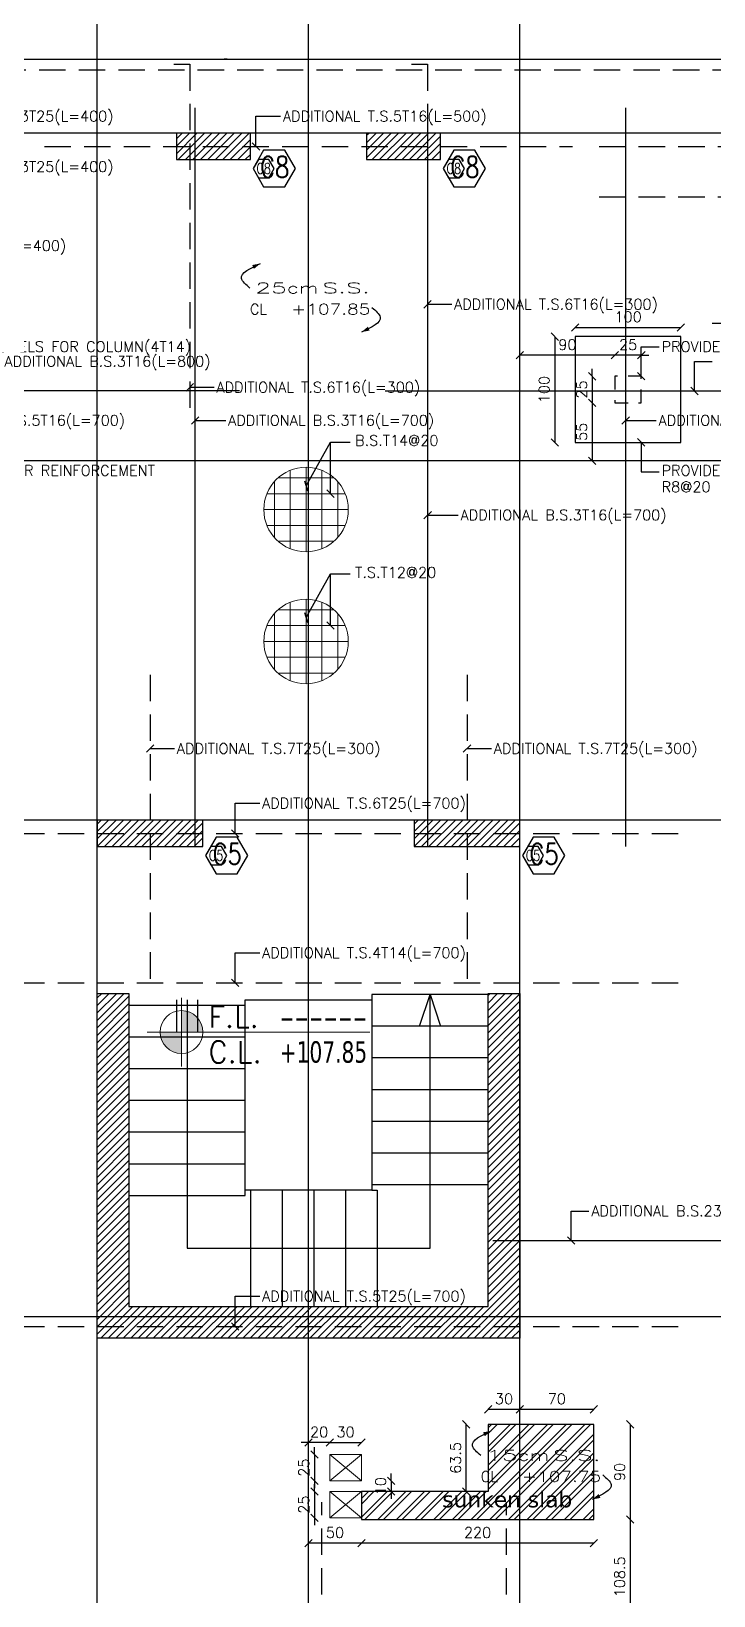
# Model space of a CAD drawing. Header units: inches. Extents: x -48 to 777, y -156 to 510.
# Drawn here: x 276.55 to 283.01, y 240.22 to 255.02 of the extents above; entities that cross this region are included whole.
import ezdxf
from ezdxf.enums import TextEntityAlignment as Align

# ---------------------------------------------------------------- set-up
doc = ezdxf.new("R2010")
doc.units = ezdxf.units.IN
doc.header["$MEASUREMENT"] = 0
for name, pattern in [('HIDDEN', [0.375, 0.25, -0.125]), ('HIDDEN2', [0.1875, 0.125, -0.0625]), ('NUHA', [1.45, 0.75, -0.25, 0.2, -0.25])]:
    doc.linetypes.add(name, pattern=pattern)
doc.layers.get('Defpoints').update_dxf_attribs({"lineweight": 5})
for name, color, linetype, lineweight in [('A-SIGNS1', 20, 'Continuous', 15), ('A-SIGNS2', 30, 'Continuous', 15), ('A-TEXT', 50, 'Continuous', 15), ('str-shaft', 1, 'Continuous', 5)]:
    doc.layers.add(name, color=color, linetype=linetype, lineweight=lineweight)
doc.layers.add('HH-GREY', color=253, linetype='Continuous', lineweight=5, true_color=0x828282)
for name, color, linetype in [('Str-Axes', 8, 'Continuous'), ('str-col-hatch', 8, 'Continuous'), ('str-COL-TAG-100', 1, 'Continuous'), ('str-COL-TAG-50', 7, 'Continuous'), ('str-columns', 3, 'Continuous'), ('str-slab-bottom-reinf.', 1, 'Continuous'), ('str-slab-top', 1, 'Continuous'), ('str-stairs', 2, 'Continuous'), ('str-sunken-slabs', 5, 'Continuous'), ('str-walls', 5, 'Continuous')]:
    doc.layers.add(name, color=color, linetype=linetype)
doc.styles.add('ROMAN', font='ROMANS.SHX')
doc.styles.add('ROMAND', font='verdana.ttf')
doc.styles.add('ROMANS', font='romans__.ttf', dxfattribs={"height": 0.14})
doc.dimstyles.new('structure', dxfattribs={"dimtxt": 0.1, "dimasz": 0.07, "dimexe": 0.18, "dimexo": 1, "dimgap": 0.05, "dimtad": 1, "dimdec": 1, "dimlfac": 100, "dimrnd": 0.5, "dimdsep": 46, "dimtxsty": 'ROMAN', "dimblk1": 'OBLIQUE', "dimblk2": 'OBLIQUE', "dimsah": 1, "dimcen": 0.009, "dimse1": 1, "dimse2": 1, "dimclrd": 4, "dimclre": 9, "dimclrt": 1, "dimadec": 0, "dimazin": 0, "dimtfac": 0.066667, "dimtdec": 1, "dimtix": 1, "dimtmove": 2, "dimatfit": 3, "dimldrblk": 'OBLIQUE', "dimfxl": 0.18, "dimtolj": 1, "dimarcsym": 0})

# ---------------------------------------------------------------- blocks, each defined once
blk = doc.blocks.new('GXFHGCGFCD')
at = {"layer": 'A-SIGNS1', "linetype": 'NUHA'}
h = blk.add_hatch(color=256, dxfattribs=at)
h.paths.add_polyline_path([(90.382, 61.33), (90.382, 61.17), (90.542, 61.17, 0.414214)])
h.paths.add_polyline_path([(90.382, 61.17), (90.222, 61.17, 0.414214), (90.382, 61.01)])
at = {"layer": 'A-SIGNS1'}
for p, q in [((90.382, 60.914), (90.382, 61.426)), ((90.126, 61.17), (91.79, 61.17))]:
    blk.add_line(p, q, dxfattribs=at)
blk.add_circle((90.382, 61.17), 0.16, dxfattribs=at)
blk = doc.blocks.new('DGXFHXFGDFD')
at = {"layer": 'A-SIGNS1'}
blk.add_blockref('GXFHGCGFCD', (0, 0), dxfattribs=at)
at = {"layer": 'A-SIGNS2', "linetype": 'NUHA', "style": 'ROMANS'}
for s, p in [('F.L.', (90.583, 61.203)), ('C.L.', (90.583, 60.941))]:
    blk.add_text(s, height=0.16, dxfattribs=at).set_placement(p)
at = {"layer": 'A-SIGNS2', "style": 'ROMANS', "width": 0.910135, "flags": 4}
for tag, p, p2 in [('NIV.FINI', (91.116, 61.203), (91.79, 61.203)), ('NIV.BETON', (91.116, 60.941), (91.79, 60.941))]:
    blk.add_attdef(tag, text='', height=0.16, dxfattribs=at).set_placement(p, p2, align=Align.FIT)
blk = doc.blocks.new('tags')
at = {"layer": 'str-COL-TAG-100', "color": 2}
blk.add_lwpolyline([(0.125, -0.262), (0.325, -0.262), (0.425, -0.088), (0.325, 0.085), (0.125, 0.085), (0.025, -0.088)], close=True, dxfattribs=at)
at = {"layer": 'str-COL-TAG-50', "color": 2}
blk.add_lwpolyline([(0.075, -0.175), (0.175, -0.175), (0.225, -0.088), (0.175, -0.002), (0.075, -0.002), (0.025, -0.088)], close=True, dxfattribs=at)
at = {"layer": 'str-COL-TAG-100', "color": 1, "style": 'ROMANS', "width": 0.699426}
blk.add_attdef('NUMBER', text='', height=0.2, dxfattribs=at).set_placement((0.092, -0.174), (0.368, -0.174), align=Align.FIT)
at = {"layer": 'str-COL-TAG-50', "color": 1, "style": 'ROMANS', "width": 0.697102}
blk.add_attdef('NUMBER', text='', height=0.1, dxfattribs=at).set_placement((0.056, -0.138), (0.194, -0.138), align=Align.FIT)
blk = doc.blocks.new('_Oblique')
at = {"color": 0, "linetype": 'ByBlock', "lineweight": -2}
blk.add_line((-0.5, -0.5), (0.5, 0.5), dxfattribs=at)
blk = doc.blocks.new('DALLE-P')
at = {"color": 5}
for points in [[(-4.66, 3.29, 0, 0.4, 0), (-5.35, 2.97, 0.4, 0.4, 0)], [(4.91, -3.19, 0, 0.4, 0), (5.6, -2.87, 0.4, 0.4, 0)]]:
    blk.add_lwpolyline(points, format="xyseb", dxfattribs=at)
for points in [[(-5.65, 0.97), (-6.44, 1.88), (-4.66, 3.29)], [(5.9, -0.87), (6.69, -1.78), (4.91, -3.19)]]:
    blk.add_spline(points, degree=3, dxfattribs=at)
at = {"color": 1, "style": 'ROMANS', "width": 1.302339}
blk.add_text('cm', height=1, dxfattribs=at).set_placement((-2.15, 0.47), (0.85, 0.47), align=Align.FIT)
at = {"color": 1, "style": 'ROMANS'}
blk.add_text('CL', height=1, dxfattribs=at).set_placement((-5.65, -1.53))
for tag, width, p, p2 in [('SLABTHICKNESS', 1.557299, (-5.15, 0.47), (-2.15, 0.47)), ('SLABTYPE', 1.86013, (1.2, 0.47), (5.7, 0.47)), ('CONCRETELEVEL', 1.620528, (-1.75, -1.53), (5.75, -1.53))]:
    blk.add_attdef(tag, text='', height=1, dxfattribs=dict(at, width=width)).set_placement(p, p2, align=Align.FIT)
blk = doc.blocks.new('*D2091')
at = {"layer": 'Defpoints', "color": 0, "transparency": 16777216}
for p in [(279.677, 240.942), (281.877, 240.942), (279.677, 240.718)]:
    blk.add_point(p, dxfattribs=at)
at = {"layer": 'str-sunken-slabs', "color": 4, "lineweight": -2, "transparency": 16777216}
blk.add_line((281.877, 240.718), (279.677, 240.718), dxfattribs=at)
at = {"layer": 'str-sunken-slabs', "color": 4, "lineweight": -2, "transparency": 16777216, "xscale": 0.07, "yscale": 0.07, "zscale": 0.07}
for p, rotation in [((279.677, 240.718), 180.0000001756632), ((281.877, 240.718), 1.756632439509076e-07)]:
    blk.add_blockref('_Oblique', p, dxfattribs=dict(at, rotation=rotation))
at = {"layer": 'str-sunken-slabs', "color": 1, "transparency": 16777216, "insert": (280.777, 240.818), "char_height": 0.1, "attachment_point": 5, "rotation": 0, "style": 'ROMAN'}
blk.add_mtext('\\A1;220', dxfattribs=at)
blk = doc.blocks.new('*D2092')
at = {"layer": 'Defpoints', "color": 0, "transparency": 16777216}
for p in [(279.177, 240.942), (279.677, 240.942), (279.177, 240.718)]:
    blk.add_point(p, dxfattribs=at)
at = {"layer": 'str-sunken-slabs', "color": 4, "lineweight": -2, "transparency": 16777216}
blk.add_line((279.677, 240.718), (279.177, 240.718), dxfattribs=at)
at = {"layer": 'str-sunken-slabs', "color": 4, "lineweight": -2, "transparency": 16777216, "xscale": 0.07, "yscale": 0.07, "zscale": 0.07}
for p, rotation in [((279.177, 240.718), 179.9999999999968), ((279.677, 240.718), 359.9999999999968)]:
    blk.add_blockref('_Oblique', p, dxfattribs=dict(at, rotation=rotation))
at = {"layer": 'str-sunken-slabs', "color": 1, "transparency": 16777216, "insert": (279.427, 240.818), "char_height": 0.1, "attachment_point": 5, "style": 'ROMAN'}
blk.add_mtext('\\A1;50', dxfattribs=at)
blk = doc.blocks.new('*D2093')
at = {"layer": 'Defpoints', "color": 0, "transparency": 16777216}
for p in [(281.877, 241.842), (281.877, 240.942), (282.222, 240.942)]:
    blk.add_point(p, dxfattribs=at)
at = {"layer": 'str-sunken-slabs', "color": 4, "lineweight": -2, "transparency": 16777216}
blk.add_line((282.222, 241.842), (282.222, 240.942), dxfattribs=at)
at = {"layer": 'str-sunken-slabs', "color": 4, "lineweight": -2, "transparency": 16777216, "xscale": 0.07, "yscale": 0.07, "zscale": 0.07}
for p, rotation in [((282.222, 241.842), 90), ((282.222, 240.942), 270)]:
    blk.add_blockref('_Oblique', p, dxfattribs=dict(at, rotation=rotation))
at = {"layer": 'str-sunken-slabs', "color": 1, "transparency": 16777216, "insert": (282.122, 241.392), "char_height": 0.1, "attachment_point": 5, "rotation": 90, "style": 'ROMAN'}
blk.add_mtext('\\A1;90', dxfattribs=at)
blk = doc.blocks.new('*D2094')
at = {"layer": 'Defpoints', "color": 0, "transparency": 16777216}
for p in [(281.877, 240.942), (281.877, 239.857), (282.222, 239.857)]:
    blk.add_point(p, dxfattribs=at)
at = {"layer": 'str-sunken-slabs', "color": 4, "lineweight": -2, "transparency": 16777216}
blk.add_line((282.222, 240.942), (282.222, 239.857), dxfattribs=at)
at = {"layer": 'str-sunken-slabs', "color": 4, "lineweight": -2, "transparency": 16777216, "xscale": 0.07, "yscale": 0.07, "zscale": 0.07}
for p, rotation in [((282.222, 240.942), 90), ((282.222, 239.857), 270)]:
    blk.add_blockref('_Oblique', p, dxfattribs=dict(at, rotation=rotation))
at = {"layer": 'str-sunken-slabs', "color": 1, "transparency": 16777216, "insert": (282.122, 240.399), "char_height": 0.1, "attachment_point": 5, "rotation": 90, "style": 'ROMAN'}
blk.add_mtext('\\A1;108.5', dxfattribs=at)
blk = doc.blocks.new('*D2095')
at = {"layer": 'Defpoints', "color": 0, "transparency": 16777216}
for p in [(281.177, 241.984), (281.177, 241.842), (281.877, 241.842)]:
    blk.add_point(p, dxfattribs=at)
at = {"layer": 'str-sunken-slabs', "color": 4, "lineweight": -2, "transparency": 16777216}
blk.add_line((281.877, 241.984), (281.177, 241.984), dxfattribs=at)
at = {"layer": 'str-sunken-slabs', "color": 4, "lineweight": -2, "transparency": 16777216, "xscale": 0.07, "yscale": 0.07, "zscale": 0.07}
for p, rotation in [((281.177, 241.984), 179.9999976527724), ((281.877, 241.984), 359.9999976527724)]:
    blk.add_blockref('_Oblique', p, dxfattribs=dict(at, rotation=rotation))
at = {"layer": 'str-sunken-slabs', "color": 1, "transparency": 16777216, "insert": (281.527, 242.084), "char_height": 0.1, "attachment_point": 5, "rotation": 360, "style": 'ROMAN'}
blk.add_mtext('\\A1;70', dxfattribs=at)
blk = doc.blocks.new('*D2096')
at = {"layer": 'Defpoints', "color": 0, "transparency": 16777216}
for p in [(280.877, 241.984), (280.877, 241.842), (281.177, 241.842)]:
    blk.add_point(p, dxfattribs=at)
at = {"layer": 'str-sunken-slabs', "color": 4, "lineweight": -2, "transparency": 16777216}
blk.add_line((281.177, 241.984), (280.877, 241.984), dxfattribs=at)
at = {"layer": 'str-sunken-slabs', "color": 4, "lineweight": -2, "transparency": 16777216, "xscale": 0.07, "yscale": 0.07, "zscale": 0.07}
for p, rotation in [((280.877, 241.984), 179.9999976527718), ((281.177, 241.984), 359.9999976527718)]:
    blk.add_blockref('_Oblique', p, dxfattribs=dict(at, rotation=rotation))
at = {"layer": 'str-sunken-slabs', "color": 1, "transparency": 16777216, "insert": (281.027, 242.084), "char_height": 0.1, "attachment_point": 5, "rotation": 360, "style": 'ROMAN'}
blk.add_mtext('\\A1;30', dxfattribs=at)
blk = doc.blocks.new('*D2097')
at = {"layer": 'Defpoints', "color": 0, "transparency": 16777216}
for p in [(280.669, 241.842), (280.877, 241.842), (280.877, 241.207)]:
    blk.add_point(p, dxfattribs=at)
at = {"layer": 'str-sunken-slabs', "color": 4, "lineweight": -2, "transparency": 16777216}
blk.add_line((280.669, 241.207), (280.669, 241.842), dxfattribs=at)
at = {"layer": 'str-sunken-slabs', "color": 4, "lineweight": -2, "transparency": 16777216, "xscale": 0.07, "yscale": 0.07, "zscale": 0.07}
for p, rotation in [((280.669, 241.842), 90), ((280.669, 241.207), 270)]:
    blk.add_blockref('_Oblique', p, dxfattribs=dict(at, rotation=rotation))
at = {"layer": 'str-sunken-slabs', "color": 1, "transparency": 16777216, "insert": (280.569, 241.524), "char_height": 0.1, "attachment_point": 5, "rotation": 90, "style": 'ROMAN'}
blk.add_mtext('\\A1;63.5', dxfattribs=at)
blk = doc.blocks.new('*D2110')
at = {"layer": 'Defpoints', "color": 0, "transparency": 16777216}
for p in [(279.677, 241.67), (279.377, 241.557), (279.677, 241.557)]:
    blk.add_point(p, dxfattribs=at)
at = {"layer": 'str-shaft', "color": 4, "lineweight": -2, "transparency": 16777216}
blk.add_line((279.377, 241.67), (279.677, 241.67), dxfattribs=at)
at = {"layer": 'str-shaft', "color": 4, "lineweight": -2, "transparency": 16777216, "xscale": 0.07, "yscale": 0.07, "zscale": 0.07, "rotation": 180}
blk.add_blockref('_Oblique', (279.377, 241.67), dxfattribs=at)
at = {"layer": 'str-shaft', "color": 4, "lineweight": -2, "transparency": 16777216, "xscale": 0.07, "yscale": 0.07, "zscale": 0.07}
blk.add_blockref('_Oblique', (279.677, 241.67), dxfattribs=at)
at = {"layer": 'str-shaft', "color": 1, "transparency": 16777216, "insert": (279.527, 241.77), "char_height": 0.1, "attachment_point": 5, "style": 'ROMAN'}
blk.add_mtext('\\A1;30', dxfattribs=at)
blk = doc.blocks.new('*D2111')
at = {"layer": 'Defpoints', "color": 0, "transparency": 16777216}
for p in [(279.377, 241.557), (279.232, 241.307), (279.377, 241.307)]:
    blk.add_point(p, dxfattribs=at)
at = {"layer": 'str-shaft', "color": 4, "lineweight": -2, "transparency": 16777216}
for p, q in [((279.232, 241.557), (279.232, 241.627)), ((279.232, 241.557), (279.232, 241.307)), ((279.232, 241.307), (279.232, 241.237))]:
    blk.add_line(p, q, dxfattribs=at)
at = {"layer": 'str-shaft', "color": 4, "lineweight": -2, "transparency": 16777216, "xscale": 0.07, "yscale": 0.07, "zscale": 0.07}
for p, rotation in [((279.232, 241.557), 270), ((279.232, 241.307), 90)]:
    blk.add_blockref('_Oblique', p, dxfattribs=dict(at, rotation=rotation))
at = {"layer": 'str-shaft', "color": 1, "transparency": 16777216, "insert": (279.132, 241.432), "char_height": 0.1, "attachment_point": 5, "rotation": 90, "style": 'ROMAN'}
blk.add_mtext('\\A1;25', dxfattribs=at)
blk = doc.blocks.new('*D2112')
at = {"layer": 'Defpoints', "color": 0, "transparency": 16777216}
for p in [(279.377, 241.207), (279.232, 240.957), (279.377, 240.957)]:
    blk.add_point(p, dxfattribs=at)
at = {"layer": 'str-shaft', "color": 4, "lineweight": -2, "transparency": 16777216}
for p, q in [((279.232, 241.207), (279.232, 241.277)), ((279.232, 241.207), (279.232, 240.957)), ((279.232, 240.957), (279.232, 240.887))]:
    blk.add_line(p, q, dxfattribs=at)
at = {"layer": 'str-shaft', "color": 4, "lineweight": -2, "transparency": 16777216, "xscale": 0.07, "yscale": 0.07, "zscale": 0.07}
for p, rotation in [((279.232, 241.207), 270), ((279.232, 240.957), 90)]:
    blk.add_blockref('_Oblique', p, dxfattribs=dict(at, rotation=rotation))
at = {"layer": 'str-shaft', "color": 1, "transparency": 16777216, "insert": (279.132, 241.082), "char_height": 0.1, "attachment_point": 5, "rotation": 90, "style": 'ROMAN'}
blk.add_mtext('\\A1;25', dxfattribs=at)
blk = doc.blocks.new('*D2113')
at = {"layer": 'Defpoints', "color": 0, "transparency": 16777216}
for p in [(279.677, 241.307), (279.677, 241.207), (279.959, 241.207)]:
    blk.add_point(p, dxfattribs=at)
at = {"layer": 'str-shaft', "color": 4, "lineweight": -2, "transparency": 16777216}
for p, q in [((279.959, 241.307), (279.959, 241.377)), ((279.959, 241.307), (279.959, 241.207)), ((279.959, 241.207), (279.959, 241.137))]:
    blk.add_line(p, q, dxfattribs=at)
at = {"layer": 'str-shaft', "color": 4, "lineweight": -2, "transparency": 16777216, "xscale": 0.07, "yscale": 0.07, "zscale": 0.07}
for p, rotation in [((279.959, 241.307), 270), ((279.959, 241.207), 90)]:
    blk.add_blockref('_Oblique', p, dxfattribs=dict(at, rotation=rotation))
at = {"layer": 'str-shaft', "color": 1, "transparency": 16777216, "insert": (279.859, 241.257), "char_height": 0.1, "attachment_point": 5, "rotation": 90, "style": 'ROMAN'}
blk.add_mtext('\\A1;10', dxfattribs=at)
blk = doc.blocks.new('*D2114')
at = {"layer": 'Defpoints', "color": 0, "transparency": 16777216}
for p in [(279.177, 241.67), (279.177, 241.67), (279.377, 241.67)]:
    blk.add_point(p, dxfattribs=at)
at = {"layer": 'str-shaft', "color": 4, "lineweight": -2, "transparency": 16777216}
for p, q in [((279.177, 241.67), (279.107, 241.67)), ((279.377, 241.67), (279.177, 241.67)), ((279.377, 241.67), (279.447, 241.67))]:
    blk.add_line(p, q, dxfattribs=at)
at = {"layer": 'str-shaft', "color": 4, "lineweight": -2, "transparency": 16777216, "xscale": 0.07, "yscale": 0.07, "zscale": 0.07}
blk.add_blockref('_Oblique', (279.177, 241.67), dxfattribs=at)
at = {"layer": 'str-shaft', "color": 4, "lineweight": -2, "transparency": 16777216, "xscale": 0.07, "yscale": 0.07, "zscale": 0.07, "rotation": 180}
blk.add_blockref('_Oblique', (279.377, 241.67), dxfattribs=at)
at = {"layer": 'str-shaft', "color": 1, "transparency": 16777216, "insert": (279.277, 241.77), "char_height": 0.1, "attachment_point": 5, "style": 'ROMAN'}
blk.add_mtext('\\A1;20', dxfattribs=at)
blk = doc.blocks.new('*D2177')
at = {"layer": 'Defpoints', "color": 0, "transparency": 16777216}
for p in [(282.077, 251.958), (282.077, 251.758), (282.327, 251.758)]:
    blk.add_point(p, dxfattribs=at)
at = {"layer": 'str-sunken-slabs', "color": 4, "lineweight": -2, "transparency": 16777216}
for p, q in [((282.077, 251.958), (282.007, 251.958)), ((282.327, 251.958), (282.077, 251.958)), ((282.327, 251.958), (282.397, 251.958))]:
    blk.add_line(p, q, dxfattribs=at)
at = {"layer": 'str-sunken-slabs', "color": 4, "lineweight": -2, "transparency": 16777216, "xscale": 0.07, "yscale": 0.07, "zscale": 0.07}
blk.add_blockref('_Oblique', (282.077, 251.958), dxfattribs=at)
at = {"layer": 'str-sunken-slabs', "color": 4, "lineweight": -2, "transparency": 16777216, "xscale": 0.07, "yscale": 0.07, "zscale": 0.07, "rotation": 180}
blk.add_blockref('_Oblique', (282.327, 251.958), dxfattribs=at)
at = {"layer": 'str-sunken-slabs', "color": 1, "transparency": 16777216, "insert": (282.202, 252.058), "char_height": 0.1, "attachment_point": 5, "style": 'ROMAN'}
blk.add_mtext('\\A1;25', dxfattribs=at)
blk = doc.blocks.new('*D2178')
at = {"layer": 'Defpoints', "color": 0, "transparency": 16777216}
for p in [(281.177, 251.958), (281.177, 251.758), (282.077, 251.758)]:
    blk.add_point(p, dxfattribs=at)
at = {"layer": 'str-sunken-slabs', "color": 4, "lineweight": -2, "transparency": 16777216}
blk.add_line((282.077, 251.958), (281.177, 251.958), dxfattribs=at)
at = {"layer": 'str-sunken-slabs', "color": 4, "lineweight": -2, "transparency": 16777216, "xscale": 0.07, "yscale": 0.07, "zscale": 0.07, "rotation": 180}
blk.add_blockref('_Oblique', (281.177, 251.958), dxfattribs=at)
at = {"layer": 'str-sunken-slabs', "color": 4, "lineweight": -2, "transparency": 16777216, "xscale": 0.07, "yscale": 0.07, "zscale": 0.07}
blk.add_blockref('_Oblique', (282.077, 251.958), dxfattribs=at)
at = {"layer": 'str-sunken-slabs', "color": 1, "transparency": 16777216, "insert": (281.627, 252.058), "char_height": 0.1, "attachment_point": 5, "style": 'ROMAN'}
blk.add_mtext('\\A1;90', dxfattribs=at)
blk = doc.blocks.new('*D2179')
at = {"layer": 'Defpoints', "color": 0, "transparency": 16777216}
for p in [(282.077, 251.758), (281.862, 251.508), (282.077, 251.508)]:
    blk.add_point(p, dxfattribs=at)
at = {"layer": 'str-sunken-slabs', "color": 4, "lineweight": -2, "transparency": 16777216}
for p, q in [((281.862, 251.758), (281.862, 251.828)), ((281.862, 251.758), (281.862, 251.508)), ((281.862, 251.508), (281.862, 251.438))]:
    blk.add_line(p, q, dxfattribs=at)
at = {"layer": 'str-sunken-slabs', "color": 4, "lineweight": -2, "transparency": 16777216, "xscale": 0.07, "yscale": 0.07, "zscale": 0.07}
for p, rotation in [((281.862, 251.758), 270), ((281.862, 251.508), 90)]:
    blk.add_blockref('_Oblique', p, dxfattribs=dict(at, rotation=rotation))
at = {"layer": 'str-sunken-slabs', "color": 1, "transparency": 16777216, "insert": (281.762, 251.633), "char_height": 0.1, "attachment_point": 5, "rotation": 90, "style": 'ROMAN'}
blk.add_mtext('\\A1;25', dxfattribs=at)
blk = doc.blocks.new('*D2180')
at = {"layer": 'Defpoints', "color": 0, "transparency": 16777216}
for p in [(282.077, 251.508), (281.862, 250.958), (282.077, 250.958)]:
    blk.add_point(p, dxfattribs=at)
at = {"layer": 'str-sunken-slabs', "color": 4, "lineweight": -2, "transparency": 16777216}
blk.add_line((281.862, 251.508), (281.862, 250.958), dxfattribs=at)
at = {"layer": 'str-sunken-slabs', "color": 4, "lineweight": -2, "transparency": 16777216, "xscale": 0.07, "yscale": 0.07, "zscale": 0.07}
for p, rotation in [((281.862, 251.508), 90), ((281.862, 250.958), 270)]:
    blk.add_blockref('_Oblique', p, dxfattribs=dict(at, rotation=rotation))
at = {"layer": 'str-sunken-slabs', "color": 1, "transparency": 16777216, "insert": (281.762, 251.233), "char_height": 0.1, "attachment_point": 5, "rotation": 90, "style": 'ROMAN'}
blk.add_mtext('\\A1;55', dxfattribs=at)
blk = doc.blocks.new('*D2187')
at = {"layer": 'Defpoints', "color": 0, "transparency": 16777216}
for p in [(281.702, 252.133), (282.702, 252.221), (282.702, 252.133)]:
    blk.add_point(p, dxfattribs=at)
at = {"layer": 'str-sunken-slabs', "color": 4, "lineweight": -2, "transparency": 16777216}
blk.add_line((281.702, 252.221), (282.702, 252.221), dxfattribs=at)
at = {"layer": 'str-sunken-slabs', "color": 4, "lineweight": -2, "transparency": 16777216, "xscale": 0.07, "yscale": 0.07, "zscale": 0.07, "rotation": 180}
blk.add_blockref('_Oblique', (281.702, 252.221), dxfattribs=at)
at = {"layer": 'str-sunken-slabs', "color": 4, "lineweight": -2, "transparency": 16777216, "xscale": 0.07, "yscale": 0.07, "zscale": 0.07}
blk.add_blockref('_Oblique', (282.702, 252.221), dxfattribs=at)
at = {"layer": 'str-sunken-slabs', "color": 1, "transparency": 16777216, "insert": (282.202, 252.321), "char_height": 0.1, "attachment_point": 5, "style": 'ROMAN'}
blk.add_mtext('\\A1;100', dxfattribs=at)
blk = doc.blocks.new('*D2188')
at = {"layer": 'Defpoints', "color": 0, "transparency": 16777216}
for p in [(281.648, 252.133), (281.507, 251.133), (281.648, 251.133)]:
    blk.add_point(p, dxfattribs=at)
at = {"layer": 'str-sunken-slabs', "color": 4, "lineweight": -2, "transparency": 16777216}
blk.add_line((281.507, 252.133), (281.507, 251.133), dxfattribs=at)
at = {"layer": 'str-sunken-slabs', "color": 4, "lineweight": -2, "transparency": 16777216, "xscale": 0.07, "yscale": 0.07, "zscale": 0.07}
for p, rotation in [((281.507, 252.133), 90), ((281.507, 251.133), 270)]:
    blk.add_blockref('_Oblique', p, dxfattribs=dict(at, rotation=rotation))
at = {"layer": 'str-sunken-slabs', "color": 1, "transparency": 16777216, "insert": (281.407, 251.633), "char_height": 0.1, "attachment_point": 5, "rotation": 90, "style": 'ROMAN'}
blk.add_mtext('\\A1;100', dxfattribs=at)

msp = doc.modelspace()

# ---------------------------------------------------------------- hatches: boundary and pattern name
at = {"layer": 'HH-GREY'}
h = msp.add_hatch(dxfattribs=at)
h.set_pattern_fill('ANSI31', color=256)
h.paths.add_polyline_path([(279.67678, 240.94188), (281.87678, 240.94188), (281.87678, 241.84188), (280.87678, 241.84188), (280.87678, 241.20688), (279.67678, 241.20688), (279.67678, 241.20688), (279.67678, 241.20688)])
at = {"layer": 'str-col-hatch'}
h = msp.add_hatch(dxfattribs=at)
h.set_pattern_fill('ANSI31', color=256, scale=0.4)
h.set_pattern_definition([(45, (-418.00302, 203.09906), (-0.035355339, 0.035355339), [])])
h.paths.add_polyline_path([(277.92678, 254.05831), (277.92678, 253.80831), (278.62678, 253.80831), (278.62678, 254.05831)])
h = msp.add_hatch(dxfattribs=at)
h.set_pattern_fill('ANSI31', color=256, scale=0.4)
h.set_pattern_definition([(45, (-415.95302, 203.09906), (-0.035355339, 0.035355339), [])])
h.paths.add_polyline_path([(279.72678, 254.05831), (279.72678, 253.80831), (280.42678, 253.80831), (280.42678, 254.05831)])
h = msp.add_hatch(dxfattribs=at)
h.set_pattern_fill('ANSI31', color=256, scale=0.4)
h.set_pattern_definition([(45, (-418.20302, 196.5992), (-0.035355339, 0.035355339), [])])
h.paths.add_polyline_path([(277.17678, 247.55845), (277.17678, 247.30845), (278.17678, 247.30845), (278.17678, 247.55845)])
h = msp.add_hatch(dxfattribs=at)
h.set_pattern_fill('ANSI31', color=256, scale=0.4)
h.set_pattern_definition([(45, (-415.20302, 196.5992), (-0.035355339, 0.035355339), [])])
h.paths.add_polyline_path([(280.17678, 247.55845), (280.17678, 247.30845), (281.17678, 247.30845), (281.17678, 247.55845)])
at = {"layer": 'str-sunken-slabs'}
h = msp.add_hatch(dxfattribs=at)
h.set_pattern_fill('ANSI31', color=8)
h.set_pattern_definition([(45, (-108.9, 4.185), (-0.088388348, 0.088388348), [])])
h.paths.add_polyline_path([(280.87678, 241.84188), (280.87678, 241.20688), (279.67678, 241.20688), (279.67678, 240.94188), (281.87678, 240.94188), (281.87678, 241.84188)])
at = {"layer": 'str-walls'}
h = msp.add_hatch(dxfattribs=at)
h.set_pattern_fill('ANSI31', color=8, scale=0.4)
h.set_pattern_definition([(45, (-319, -1e-08), (-0.035355339, 0.035355339), [])])
h.paths.add_polyline_path([(277.47678, 245.91845), (277.47678, 242.95845), (280.87678, 242.95845), (280.87678, 245.91845), (281.17678, 245.91845), (281.17678, 242.65688), (277.17679, 242.65686), (277.17677, 245.91845)])
h = msp.add_hatch(dxfattribs=at)
h.set_pattern_fill('ANSI31', color=8, scale=0.4)
h.set_pattern_definition([(45, (-319, -1e-08), (-0.035355339, 0.035355339), [])])
h.paths.add_polyline_path([(277.47678, 245.91845), (277.47678, 242.95845), (280.87678, 242.95845), (280.87678, 245.91845), (281.17678, 245.91845), (281.17678, 242.65688), (277.17679, 242.65686), (277.17677, 245.91845)])

# ---------------------------------------------------------------- linework, layer by layer
at = {"layer": 'Str-Axes', "ltscale": 0.1}
for p, q in [((277.17678, 221.25688), (277.17678, 260.35831)), ((279.17678, 221.25688), (279.17678, 260.35831)), ((281.17678, 221.25688), (281.17678, 260.35831)), ((292.62657, 254.05831), (264.32678, 254.05831)), ((292.62657, 250.95845), (264.32678, 250.95845)), ((292.62657, 247.55845), (264.32678, 247.55845)), ((292.62657, 242.85845), (264.32678, 242.85845))]:
    msp.add_line(p, q, dxfattribs=at)
at = {"layer": 'str-columns'}
for points in [[(278.62678, 253.80831), (278.62678, 254.05831), (277.92678, 254.05831), (277.92678, 253.80831)], [(280.42678, 253.80831), (280.42678, 254.05831), (279.72678, 254.05831), (279.72678, 253.80831)], [(278.17678, 247.30845), (278.17678, 247.55845), (277.17678, 247.55845), (277.17678, 247.30845)], [(281.17678, 247.30845), (281.17678, 247.55845), (280.17678, 247.55845), (280.17678, 247.30845)]]:
    msp.add_lwpolyline(points, close=True, dxfattribs=at)
at = {"layer": 'str-shaft'}
for p, q in [((279.67678, 241.55688), (279.37678, 241.30688)), ((279.67678, 241.30688), (279.37678, 241.55688)), ((279.67678, 241.20688), (279.37678, 240.95688)), ((279.37678, 241.20688), (279.67678, 240.95688))]:
    msp.add_line(p, q, dxfattribs=at)
for points in [[(279.67678, 241.55688), (279.37678, 241.55688), (279.37678, 241.30688), (279.67678, 241.30688)], [(279.67678, 241.20688), (279.37678, 241.20688), (279.37678, 240.95688), (279.67678, 240.95688)]]:
    msp.add_lwpolyline(points, close=True, dxfattribs=at)
at = {"layer": 'str-slab-bottom-reinf.'}
for p, q in [((278.10454, 247.30845), (278.10454, 254.29731)), ((280.30454, 247.30845), (280.30454, 254.30413)), ((282.17898, 247.30845), (282.17898, 254.29731)), ((278.52239, 251.61932), (270.52239, 251.61932)), ((279.90089, 251.61932), (286.40089, 251.61932)), ((280.92138, 243.58065), (288.10268, 243.58065))]:
    msp.add_line(p, q, dxfattribs=at)
at = {"layer": 'str-slab-bottom-reinf.', "lineweight": 0}
for p, q in [((279.15305, 250.09747), (279.15305, 250.89759)), ((278.85305, 250.23286), (278.85305, 250.7622)), ((279.41772, 250.79753), (278.88838, 250.79753)), ((279.00305, 250.12665), (279.00305, 250.86841)), ((279.30305, 250.12665), (279.30305, 250.86841)), ((279.45305, 250.23286), (279.45305, 250.7622)), ((279.52393, 250.64753), (278.78217, 250.64753)), ((279.55311, 250.49753), (278.75298, 250.49753)), ((279.52393, 250.34753), (278.78217, 250.34753)), ((279.41772, 250.19753), (278.88838, 250.19753))]:
    msp.add_line(p, q, dxfattribs=at)
msp.add_circle((279.15305, 250.49753), 0.40006, dxfattribs=at)
at = {"layer": 'str-slab-top', "linetype": 'HIDDEN'}
for p, q in [((276.67678, 253.93331), (281.67678, 253.93331)), ((281.92678, 253.93345), (287.92678, 253.93345)), ((281.92678, 253.45619), (287.92678, 253.45619)), ((287.99828, 252.25855), (282.99828, 252.25855)), ((277.67678, 248.93344), (277.67678, 245.93344)), ((280.67678, 248.93344), (280.67678, 245.93344)), ((275.67678, 247.43345), (282.67678, 247.43345)), ((275.67678, 246.0183), (282.67678, 246.0183)), ((275.67678, 242.76882), (282.67678, 242.76882)), ((279.30178, 237.60688), (279.30178, 241.10688)), ((281.05178, 237.60688), (281.05178, 241.10688))]:
    msp.add_line(p, q, dxfattribs=at)
at = {"layer": 'str-slab-top', "lineweight": 0}
for p, q in [((279.00305, 248.87863), (279.00305, 249.62039)), ((279.15305, 248.84945), (279.15305, 249.64957)), ((279.30305, 248.87863), (279.30305, 249.62039)), ((278.85305, 248.98484), (278.85305, 249.51418)), ((279.41772, 249.54951), (278.88838, 249.54951)), ((279.45305, 248.98484), (279.45305, 249.51418)), ((279.52393, 249.39951), (278.78217, 249.39951)), ((279.55311, 249.24951), (278.75298, 249.24951)), ((279.52393, 249.09951), (278.78217, 249.09951)), ((279.41772, 248.94951), (278.88838, 248.94951))]:
    msp.add_line(p, q, dxfattribs=at)
at = {"layer": 'str-slab-top', "linetype": 'HIDDEN'}
for points in [[(277.90177, 254.71054), (278.05177, 254.71054), (278.05178, 251.42261)], [(280.15177, 254.71065), (280.30177, 254.71065), (280.30178, 251.45268)]]:
    msp.add_lwpolyline(points, dxfattribs=at)
at = {"layer": 'str-slab-top', "lineweight": 0}
msp.add_circle((279.15305, 249.24951), 0.40006, dxfattribs=at)
at = {"layer": 'str-stairs'}
for p, q in [((279.77678, 245.90845), (279.77678, 245.85845)), ((278.57678, 244.00845), (278.57678, 244.05845)), ((278.62678, 244.05845), (278.62678, 242.95845)), ((278.92678, 244.05845), (278.92678, 242.95845)), ((279.22678, 244.05845), (279.22678, 242.95845)), ((279.52678, 244.05845), (279.52678, 242.95845)), ((279.77678, 244.05845), (279.82678, 244.05845)), ((279.82678, 244.05845), (279.82678, 242.95845))]:
    msp.add_line(p, q, dxfattribs=at)
at = {"layer": 'str-stairs', "color": 8}
for points in [[(278.02678, 245.85845), (278.02678, 243.50845), (280.32678, 243.50845), (280.32678, 245.90845)], [(280.22678, 245.60845), (280.32678, 245.90845), (280.42678, 245.60845)], [(277.92678, 245.85845), (277.92678, 245.55845)], [(278.12678, 245.85845), (278.12678, 245.55845)]]:
    msp.add_lwpolyline(points, dxfattribs=at)
at = {"layer": 'str-stairs'}
for points in [[(280.87678, 245.90845), (279.77678, 245.90845)], [(277.47678, 245.80845), (278.57678, 245.80845)], [(280.87678, 245.60845), (279.77678, 245.60845)], [(277.47678, 245.50845), (278.57678, 245.50845)], [(280.87678, 245.30845), (279.77678, 245.30845)], [(277.47678, 245.20845), (278.57678, 245.20845)], [(280.87678, 245.00845), (279.77678, 245.00845)], [(277.47678, 244.90845), (278.57678, 244.90845)], [(280.87678, 244.70845), (279.77678, 244.70845)], [(277.47678, 244.60845), (278.57678, 244.60845)], [(280.87678, 244.40845), (279.77678, 244.40845)], [(277.47678, 244.30845), (278.57678, 244.30845)], [(280.87678, 244.10845), (279.77678, 244.10845)], [(277.47678, 244.00845), (278.57678, 244.00845)]]:
    msp.add_lwpolyline(points, dxfattribs=at)
msp.add_lwpolyline([(278.57678, 245.85845), (279.77678, 245.85845), (279.77678, 244.05845), (278.57678, 244.05845)], close=True, dxfattribs=at)
at = {"layer": 'str-sunken-slabs'}
for points in [[(274.82658, 254.75845), (277.92678, 254.75845), (277.95678, 254.75845), (278.40678, 254.75845), (278.37678, 254.75845), (279.97678, 254.75845), (279.97678, 254.75845), (280.42678, 254.75845), (280.42678, 254.75845), (283.52678, 254.75845)], [(279.67678, 240.94188), (281.87678, 240.94188), (281.87678, 241.84188), (280.87678, 241.84188), (280.87678, 241.20688), (279.67678, 241.20688), (279.67678, 241.20688), (279.67678, 241.20688), (279.67678, 241.20688), (279.67678, 241.20688), (279.67678, 240.94188)]]:
    msp.add_lwpolyline(points, dxfattribs=at)
at = {"layer": 'str-sunken-slabs', "linetype": 'HIDDEN'}
msp.add_lwpolyline([(270.62676, 251.75678), (270.62676, 254.65845), (287.97678, 254.65929), (287.9769, 252.30864), (286.42678, 252.30864)], dxfattribs=at)
at = {"layer": 'str-sunken-slabs'}
msp.add_lwpolyline([(281.70161, 251.13344), (282.70161, 251.13344), (282.70161, 252.13344), (281.70161, 252.13344)], close=True, dxfattribs=at)
at = {"layer": 'str-sunken-slabs', "linetype": 'HIDDEN2'}
msp.add_lwpolyline([(282.32661, 251.75844), (282.0766, 251.75844), (282.0766, 251.50844), (282.32661, 251.50844)], close=True, dxfattribs=at)
at = {"layer": 'str-walls'}
msp.add_lwpolyline([(277.47678, 245.91845), (277.47678, 242.95845), (280.87678, 242.95845), (280.87678, 245.91845), (281.17678, 245.91845), (281.17678, 242.65688), (277.17679, 242.65686), (277.17677, 245.91845)], close=True, dxfattribs=at)
msp.add_lwpolyline([(277.47678, 245.91845), (277.47678, 242.95845), (280.87678, 242.95845), (280.87678, 245.91845), (281.17678, 245.91845), (281.17678, 242.65688), (277.17679, 242.65686), (277.17677, 245.91845)], close=True, dxfattribs=at)

# ---------------------------------------------------------------- block references
at = {"layer": 'A-SIGNS1'}
ref = msp.add_blockref('DGXFHXFGDFD', (163.44183, 168.03921), dxfattribs=dict(at, xscale=1.267200000000003, yscale=1.267200000000003, zscale=1.267200000000003))
ref.add_attrib('NIV.FINI', '------', dxfattribs={"layer": 'A-SIGNS2', "height": 0.202752, "style": 'ROMAND', "width": 1.089704}).set_placement((278.90385, 245.59583), (279.73181, 245.59583), align=Align.FIT)
ref.add_attrib('NIV.BETON', '+107.85', dxfattribs={"layer": 'A-SIGNS2', "height": 0.202752, "style": 'ROMAND', "width": 0.680836}).set_placement((278.90385, 245.26406), (279.73181, 245.26406), align=Align.FIT)
at = {"layer": 'str-columns'}
ref = msp.add_blockref('tags', (278.62678, 253.81215), dxfattribs=at)
ref.add_attrib('NUMBER', 'C8', dxfattribs={"layer": 'str-COL-TAG-50', "color": 1, "height": 0.1, "style": 'ROMANS', "width": 0.63631}).set_placement((278.68297, 253.67465), (278.82056, 253.67465), align=Align.FIT)
ref.add_attrib('NUMBER', 'C8', dxfattribs={"layer": 'str-COL-TAG-100', "color": 1, "height": 0.2, "style": 'ROMANS', "width": 0.638431}).set_placement((278.71862, 253.6381), (278.99471, 253.6381), align=Align.FIT)
ref = msp.add_blockref('tags', (280.42678, 253.81215), dxfattribs=at)
ref.add_attrib('NUMBER', 'C8', dxfattribs={"layer": 'str-COL-TAG-50', "color": 1, "height": 0.1, "style": 'ROMANS', "width": 0.63631}).set_placement((280.48297, 253.67465), (280.62056, 253.67465), align=Align.FIT)
ref.add_attrib('NUMBER', 'C8', dxfattribs={"layer": 'str-COL-TAG-100', "color": 1, "height": 0.2, "style": 'ROMANS', "width": 0.638431}).set_placement((280.51862, 253.6381), (280.79471, 253.6381), align=Align.FIT)
ref = msp.add_blockref('tags', (278.17678, 247.31229), dxfattribs=at)
ref.add_attrib('NUMBER', 'C5', dxfattribs={"layer": 'str-COL-TAG-50', "color": 1, "height": 0.1, "style": 'ROMANS', "width": 0.63631}).set_placement((278.23297, 247.17479), (278.37056, 247.17479), align=Align.FIT)
ref.add_attrib('NUMBER', 'C5', dxfattribs={"layer": 'str-COL-TAG-100', "color": 1, "height": 0.2, "style": 'ROMANS', "width": 0.638431}).set_placement((278.26862, 247.13824), (278.54471, 247.13824), align=Align.FIT)
ref = msp.add_blockref('tags', (281.17678, 247.31229), dxfattribs=at)
ref.add_attrib('NUMBER', 'C5', dxfattribs={"layer": 'str-COL-TAG-50', "color": 1, "height": 0.1, "style": 'ROMANS', "width": 0.63631}).set_placement((281.23297, 247.17479), (281.37056, 247.17479), align=Align.FIT)
ref.add_attrib('NUMBER', 'C5', dxfattribs={"layer": 'str-COL-TAG-100', "color": 1, "height": 0.2, "style": 'ROMANS', "width": 0.638431}).set_placement((281.26862, 247.13824), (281.54471, 247.13824), align=Align.FIT)
at = {"layer": 'str-sunken-slabs'}
ref = msp.add_blockref('DALLE-P', (279.1865, 252.49608), dxfattribs=dict(at, xscale=0.09999999999990905, yscale=0.09999999999990905, zscale=0.09999999999990905))
ref.add_attrib('CONCRETELEVEL', '+107.85', dxfattribs={"layer": '0', "color": 1, "height": 0.1, "style": 'ROMANS', "width": 1.144246}).set_placement((279.0119, 252.34334), (279.7619, 252.34334), align=Align.FIT)
ref.add_attrib('SLABTHICKNESS', '25', dxfattribs={"layer": '0', "color": 1, "height": 0.1, "style": 'ROMANS', "width": 1.557299}).set_placement((278.67182, 252.54334), (278.97182, 252.54334), align=Align.FIT)
ref.add_attrib('SLABTYPE', 'S.S.', dxfattribs={"layer": '0', "color": 1, "height": 0.1, "style": 'ROMANS', "width": 1.545352}).set_placement((279.30691, 252.54334), (279.75691, 252.54334), align=Align.FIT)
ref = msp.add_blockref('DALLE-P', (281.37158, 241.45116), dxfattribs=dict(at, xscale=0.09999999999990905, yscale=0.09999999999990905, zscale=0.09999999999990905))
ref.add_attrib('CONCRETELEVEL', '+107.75', dxfattribs={"layer": '0', "color": 1, "height": 0.1, "style": 'ROMANS', "width": 1.144246}).set_placement((281.19697, 241.29842), (281.94697, 241.29842), align=Align.FIT)
ref.add_attrib('SLABTHICKNESS', '15', dxfattribs={"layer": '0', "color": 1, "height": 0.1, "style": 'ROMANS', "width": 1.557299}).set_placement((280.8569, 241.49842), (281.1569, 241.49842), align=Align.FIT)
ref.add_attrib('SLABTYPE', 'S.S.', dxfattribs={"layer": '0', "color": 1, "height": 0.1, "style": 'ROMANS', "width": 1.545352}).set_placement((281.49198, 241.49842), (281.94198, 241.49842), align=Align.FIT)

# ---------------------------------------------------------------- texts
at = {"layer": 'A-TEXT', "insert": (280.44309, 241.20688), "char_height": 0.15, "width": 2.3447222, "attachment_point": 1, "style": 'ROMAND'}
msp.add_mtext('sunken slab', dxfattribs=at)
at = {"layer": 'str-slab-bottom-reinf.', "style": 'ROMAN'}
for s, p in [('PROVIDE DOWELS FOR COLUMN(4T14)', (275.51918, 251.98908)), ('PROVIDE DOWELS FOR COLUMN(4T14)', (282.51901, 251.98908)), ('ADDITIONAL B.S.3T16(L=800)', (276.29878, 251.84995)), ('ADDITIONAL B.S.5T16(L=700)', (275.49038, 251.2914)), ('ADDITIONAL B.S.3T16(L=700)', (278.41577, 251.2914)), ('ADDITIONAL B.S.5T16(L=700)', (282.49021, 251.2914)), ('B.S.T14@20', (279.61799, 251.10069)), ('PROVIDE SHEAR REINFORCEMENT', (275.51918, 250.8171)), ('PROVIDE SHEAR REINFORCEMENT', (282.51901, 250.8171)), ('R8@20', (282.51901, 250.66274)), ('ADDITIONAL B.S.3T16(L=700)', (280.61577, 250.39604)), ('ADDITIONAL B.S.23T16(L=715)', (281.85403, 243.81128))]:
    msp.add_text(s, height=0.1, dxfattribs=at).set_placement(p)
at = {"layer": 'str-slab-top', "style": 'ROMAN'}
for s, p in [('ADDITIONAL T.S.3T25(L=400)', (275.4024, 254.16911)), ('ADDITIONAL T.S.5T16(L=500)', (278.93441, 254.16911)), ('ADDITIONAL T.S.3T25(L=400)', (275.4024, 253.69185)), ('ADDITIONAL T.S.3T16(L=400)', (274.95441, 252.94429)), ('ADDITIONAL T.S.6T16(L=300)', (280.55516, 252.39021)), ('ADDITIONAL T.S.6T16(L=300)', (278.30516, 251.60496)), ('T.S.T12@20', (279.61799, 249.85267)), ('ADDITIONAL T.S.7T25(L=300)', (277.93016, 248.18684)), ('ADDITIONAL T.S.7T25(L=300)', (280.93016, 248.18684)), ('ADDITIONAL T.S.6T25(L=700)', (278.7373, 247.66925)), ('ADDITIONAL T.S.4T14(L=700)', (278.7373, 246.2541)), ('ADDITIONAL T.S.5T25(L=700)', (278.7373, 243.00462))]:
    msp.add_text(s, height=0.1, dxfattribs=at).set_placement(p)

# ---------------------------------------------------------------- dimensions: what is measured, and where the dimension line sits
at = {"layer": 'str-shaft'}
for p1, p2, distance, picture, middle in [((279.37678, 241.67028), (279.17678, 241.67028), 0, '*D2114', (279.27678, 241.77028)), ((279.37678, 241.55688), (279.67678, 241.55688), 0.11339, '*D2110', (279.52678, 241.77028)), ((279.37678, 241.55688), (279.37678, 241.30688), -0.145, '*D2111', (279.13177, 241.43188)), ((279.37678, 241.20688), (279.37678, 240.95688), -0.145, '*D2112', (279.13177, 241.08188)), ((279.67678, 241.30688), (279.67678, 241.20688), 0.282, '*D2113', (279.85878, 241.25688))]:
    dim = msp.add_aligned_dim(p1=p1, p2=p2, distance=distance, dimstyle='structure', override={"dimfxl": 0.04}, dxfattribs=at)
    dim.commit()
    dim.dimension.update_dxf_attribs({"geometry": picture, "text_midpoint": middle})
at = {"layer": 'str-sunken-slabs'}
for p1, p2, distance, picture, middle in [((281.70161, 252.13344), (282.70161, 252.13344), 0.08743, '*D2187', (282.20161, 252.32087)), ((282.0766, 251.75844), (281.17678, 251.75844), -0.19943, '*D2178', (281.62669, 252.05787)), ((281.64757, 252.13344), (281.64757, 251.13344), -0.14057, '*D2188', (281.407, 251.63344)), ((282.32661, 251.75844), (282.0766, 251.75844), -0.19943, '*D2177', (282.20161, 252.05787)), ((282.0766, 251.75844), (282.0766, 251.50844), -0.21508, '*D2179', (281.76152, 251.63344)), ((282.0766, 251.50844), (282.0766, 250.95845), -0.21508, '*D2180', (281.76152, 251.23344)), ((281.17678, 241.84188), (280.87678, 241.84188), -0.14228, '*D2096', (281.02678, 242.08416)), ((281.87678, 241.84188), (281.17678, 241.84188), -0.14228, '*D2095', (281.52678, 242.08416)), ((280.87678, 241.20688), (280.87678, 241.84188), 0.20761, '*D2097', (280.56917, 241.52438)), ((281.87678, 241.84188), (281.87678, 240.94188), 0.34568, '*D2093', (282.12246, 241.39188)), ((281.87678, 240.94188), (281.87678, 239.85688), 0.34568, '*D2094', (282.12246, 240.39938)), ((279.67678, 240.94188), (279.17678, 240.94188), 0.22404, '*D2092', (279.42678, 240.81785)), ((281.87678, 240.94188), (279.67678, 240.94188), 0.22404, '*D2091', (280.77678, 240.81785))]:
    dim = msp.add_aligned_dim(p1=p1, p2=p2, distance=distance, dimstyle='structure', override={"dimfxl": 0.04}, dxfattribs=at)
    dim.commit()
    dim.dimension.update_dxf_attribs({"geometry": picture, "text_midpoint": middle})

# ---------------------------------------------------------------- leaders
at = {"layer": 'str-slab-bottom-reinf.'}
for points, override in [([(282.32661, 251.75845), (282.32661, 252.0382), (282.49656, 252.0382)], {"dimgap": 0.05, "dimtad": 0, "dimfxl": 0.04}), ([(282.82915, 251.61932), (282.82915, 251.89907), (282.99909, 251.89907)], {"dimgap": 0.05, "dimtad": 0, "dimfxl": 0.04}), ([(278.10454, 251.34053), (278.39332, 251.34053)], {"dimgap": 0.05, "dimtad": 0}), ([(282.17898, 251.34053), (282.46776, 251.34053)], {"dimgap": 0.05, "dimtad": 0}), ([(279.15305, 250.72303), (279.38569, 251.13657)], {"dimgap": 0.05, "dimtad": 0}), ([(279.38569, 250.64753), (279.38569, 251.13657), (279.5697, 251.13657)], {"dimgap": 0.05, "dimtad": 0}), ([(282.32661, 251.13344), (282.32661, 250.85368), (282.49656, 250.85368)], {"dimgap": 0.05, "dimtad": 0, "dimfxl": 0.04}), ([(280.30454, 250.44516), (280.59332, 250.44516)], {"dimgap": 0.05, "dimtad": 0}), ([(281.66163, 243.58065), (281.66163, 243.86041), (281.83157, 243.86041)], {"dimgap": 0.05, "dimtad": 0, "dimfxl": 0.04})]:
    msp.add_leader(points, dimstyle='structure', override=override, dxfattribs=at)
at = {"layer": 'str-slab-top'}
for points, override in [([(278.67903, 253.93331), (278.67903, 254.21824), (278.91196, 254.21824)], {"dimgap": 0.05, "dimtad": 0, "dimfxl": 0.04, "dimfxlon": 1}), ([(280.30178, 252.43933), (280.53271, 252.43933)], {"dimgap": 0.05, "dimtad": 0}), ([(278.05178, 251.65409), (278.28271, 251.65409)], {"dimgap": 0.05, "dimtad": 0}), ([(279.15305, 249.47501), (279.38569, 249.88855)], {"dimgap": 0.05, "dimtad": 0}), ([(279.38569, 249.39951), (279.38569, 249.88855), (279.5697, 249.88855)], {"dimgap": 0.05, "dimtad": 0}), ([(277.67678, 248.23596), (277.90771, 248.23596)], {"dimgap": 0.05, "dimtad": 0}), ([(280.67678, 248.23596), (280.90771, 248.23596)], {"dimgap": 0.05, "dimtad": 0}), ([(278.48192, 247.43345), (278.48192, 247.71837), (278.71485, 247.71837)], {"dimgap": 0.05, "dimtad": 0, "dimfxl": 0.04, "dimfxlon": 1}), ([(278.48192, 246.0183), (278.48192, 246.30323), (278.71485, 246.30323)], {"dimgap": 0.05, "dimtad": 0, "dimfxl": 0.04, "dimfxlon": 1}), ([(278.48192, 242.76882), (278.48192, 243.05375), (278.71485, 243.05375)], {"dimgap": 0.05, "dimtad": 0, "dimfxl": 0.04, "dimfxlon": 1})]:
    msp.add_leader(points, dimstyle='structure', override=override, dxfattribs=at)

doc.saveas('drawing.dxf')
